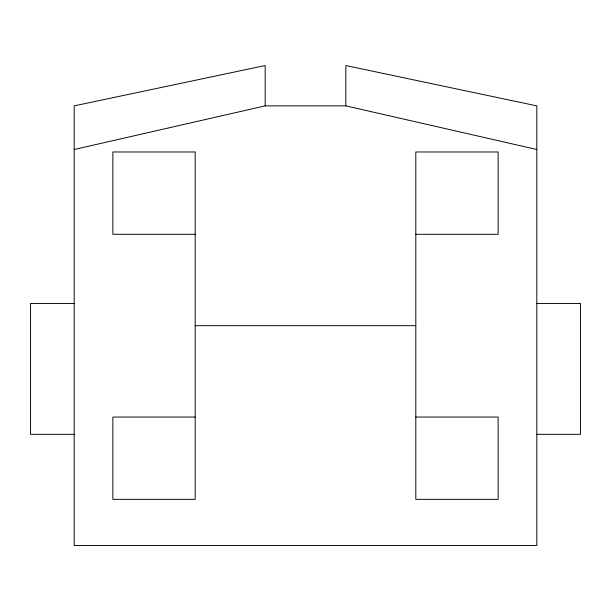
<?xml version="1.0" encoding="UTF-8"?>
<svg xmlns="http://www.w3.org/2000/svg" width="611" height="611" viewBox="0 0 611 611"><rect width="100%" height="100%" fill="white"/><g stroke="black" fill="none" stroke-linecap="round" stroke-linejoin="round"><path stroke-width="0.92" d="M74.183 149.504L265.166 105.871L345.834 105.871L536.817 149.504M195.192 234.296L112.867 234.296L112.867 151.971L195.192 151.971L195.192 499.363L112.867 499.363L112.867 417.046L195.192 417.046M415.808 234.296L498.133 234.296L498.133 151.971L415.808 151.971L415.808 499.363L498.133 499.363L498.133 417.046L415.808 417.046M74.183 303.446L30.55 303.446L30.55 434.329L74.183 434.329M536.817 303.446L580.45 303.446L580.45 434.329L536.817 434.329M195.192 325.671L415.808 325.671M345.834 105.871L345.834 65.537L536.817 105.871L536.817 545.463L74.183 545.463L74.183 105.871L265.166 65.537L265.166 105.871"/></g></svg>
